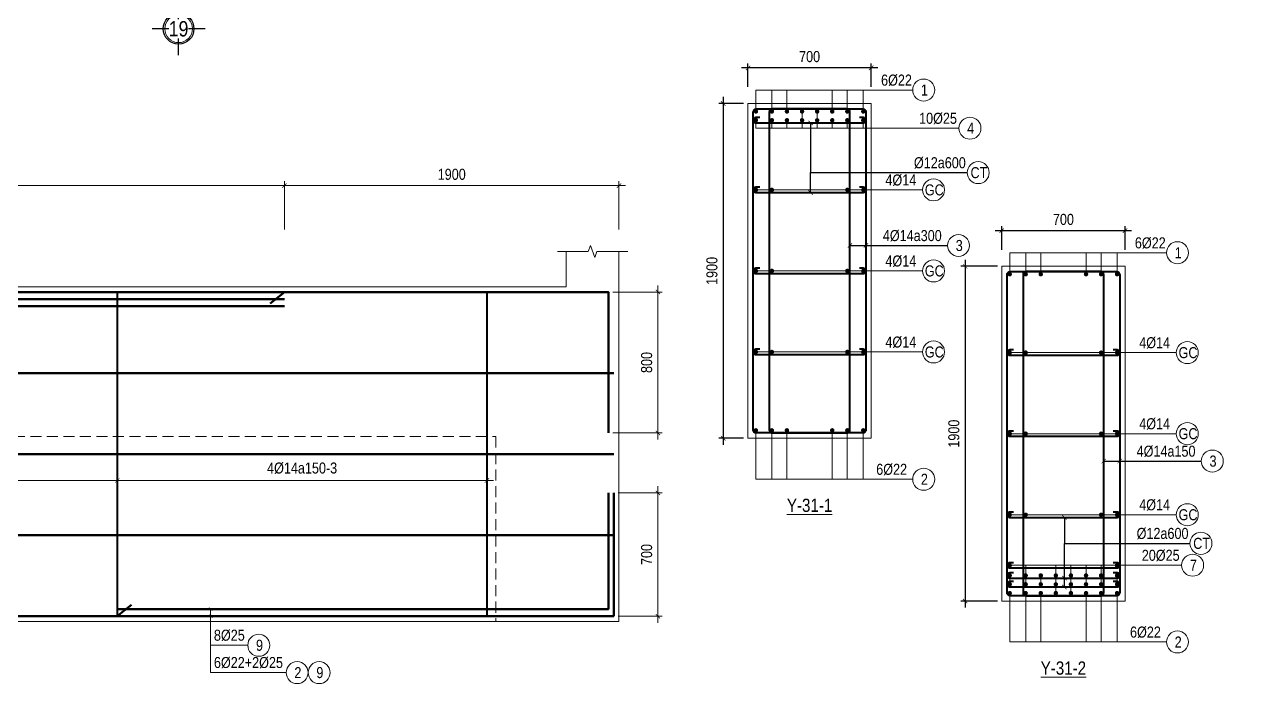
# Model space of a CAD drawing. Header units: millimetres. Extents: x 3014920 to 3563667, y -1638653 to -1356471.
# Drawn here: x 3443658 to 3450590, y -1613554 to -1609812 of the extents above; entities that cross this region are included whole.
import ezdxf
from ezdxf.enums import TextEntityAlignment as Align
from ezdxf.xclip import XClip

# ---------------------------------------------------------------- set-up
doc = ezdxf.new("R2010")
doc.units = ezdxf.units.MM
doc.header["$MEASUREMENT"] = 0
doc.header["$XCLIPFRAME"] = 0
doc.header["$PDMODE"] = 2
doc.linetypes.add('HIDDEN', pattern=[0.375, 0.25, -0.125])
doc.layers.get('0').update_dxf_attribs({"lineweight": 9})
doc.layers.get('Defpoints').update_dxf_attribs({"color": 10, "lineweight": 0})
for name, color, linetype, lineweight in [('2', 2, 'Continuous', 20), ('CDAI', 21, 'Continuous', 40), ('CTHEP', 50, 'Continuous', 50), ('DBAO', 90, 'Continuous', 13), ('DGIONG', 130, 'Continuous', 13), ('DMo', 9, 'HIDDEN', 9), ('KTH', 154, 'Continuous', 9), ('Net khuat', 8, 'HIDDEN', 13), ('TEXT', 7, 'Continuous', 15)]:
    doc.layers.add(name, color=color, linetype=linetype, lineweight=lineweight)
doc.layers.add('8', color=8, linetype='Continuous')
doc.styles.add('HELVECONDENSE', font='VHELVCN_0.TTF')
doc.styles.add('Star-HelCon', font='VHELVCN_0.TTF')
doc.styles.add('TTP-HelCon', font='VHELVCN_0.TTF')
doc.styles.add('VNI-HELVE-CONDENSE', font='VHELVCN_0.TTF')
doc.dimstyles.new('kc-25', dxfattribs={"dimtxt": 62.5, "dimasz": 20, "dimexe": 20, "dimexo": 50, "dimgap": 25, "dimtad": 3, "dimdec": 0, "dimzin": 0, "dimdsep": 46, "dimtxsty": 'VNI-HELVE-CONDENSE', "dimblk": 'DIM', "dimcen": 2.5, "dimclrd": 256, "dimclre": 154, "dimclrt": 7, "dimaunit": 1, "dimadec": 0, "dimazin": 0, "dimtfac": 1, "dimtdec": 0, "dimtix": 1, "dimtmove": 0, "dimatfit": 3, "dimldrblk": 'DOT', "dimfxl": 1, "dimtolj": 1, "dimtzin": 0, "dimarcsym": 0})
doc.dimstyles.new('TTP-25', dxfattribs={"dimscale": 25, "dimtxt": 2.5, "dimasz": 1, "dimexe": 1, "dimexo": 1, "dimgap": 0.09, "dimtad": 0, "dimdec": 4, "dimrnd": 1, "dimzin": 9, "dimdsep": 46, "dimtxsty": 'TTP-HelCon', "dimblk": 'ARCHTICK', "dimcen": 0.09, "dimdle": 1.5, "dimclrd": 256, "dimclre": 256, "dimclrt": 7, "dimadec": 0, "dimazin": 0, "dimtfac": 1, "dimtdec": 4, "dimtmove": 0, "dimatfit": 3, "dimldrblk": 'ARCHTICK', "dimfxl": 1, "dimtvp": 1, "dimtolj": 1, "dimtzin": 0, "dimarcsym": 0})

# ---------------------------------------------------------------- blocks, each defined once
blk = doc.blocks.new('2Y-30')
at = {"layer": 'CTHEP'}
for p, q in [((49527.12206, -515), (4760.76516, -515)), ((49527.12206, -900), (4760.76516, -900)), ((49527.12206, -1385), (4760.76516, -1385))]:
    blk.add_line(p, q, dxfattribs=at)
for points in [[(4707.31066, -529.99859), (4707.31066, -30), (49599.99998, -30)], [(4712.18589, -1870), (49569.99999, -1870), (49569.99999, -1170)]]:
    blk.add_lwpolyline(points, dxfattribs=at)
at = {"layer": 'DBAO', "linetype": 'Continuous'}
blk.add_line((4666.37048, -1900), (49599.99998, -1900), dxfattribs=at)
blk = doc.blocks.new('_ArchTick')
at = {"color": 0, "linetype": 'ByBlock', "const_width": 0.15}
blk.add_lwpolyline([(-0.5, -0.5), (0.5, 0.5)], dxfattribs=at)
blk = doc.blocks.new('*D1533')
at = {"layer": 'Defpoints', "color": 0, "transparency": 16777216}
for p in [(16200, -2312.3), (22600, -2312.3), (16200, -2813.3)]:
    blk.add_point(p, dxfattribs=at)
at = {"layer": 'KTH', "lineweight": -2, "transparency": 16777216}
for p, q in [((16200, -2337.3), (16200, -2838.3)), ((22600, -2337.3), (22600, -2838.3)), ((22637.5, -2813.3), (16162.5, -2813.3))]:
    blk.add_line(p, q, dxfattribs=at)
at = {"layer": 'KTH', "lineweight": -2, "transparency": 16777216, "xscale": 25, "yscale": 25, "zscale": 25, "rotation": 180}
blk.add_blockref('_ArchTick', (16200, -2813.3), dxfattribs=at)
at = {"layer": 'KTH', "lineweight": -2, "transparency": 16777216, "xscale": 25, "yscale": 25, "zscale": 25}
blk.add_blockref('_ArchTick', (22600, -2813.3), dxfattribs=at)
at = {"layer": 'KTH', "color": 7, "transparency": 16777216, "insert": (19400, -2749.4), "char_height": 62.5, "attachment_point": 5, "style": 'TTP-HelCon'}
blk.add_mtext('\\A1;6400', dxfattribs=at)
blk = doc.blocks.new('dau truc')
blk.add_circle((0, 0), 180)
at = {"layer": '8'}
for p, q in [((0, 127), (0, 345)), ((-127, 0), (-345, 0)), ((0, -345), (0, -127)), ((345, 0), (127, 0))]:
    blk.add_line(p, q, dxfattribs=at)
blk.add_circle((0, 0), 200, dxfattribs=at)
at = {"layer": 'TEXT', "style": 'HELVECONDENSE'}
blk.add_attdef('A', text='', height=233, dxfattribs=at).set_placement((0, 0), align=Align.MIDDLE)
blk = doc.blocks.new('*D2016')
at = {"layer": 'Defpoints', "color": 0, "transparency": 16777216}
for p in [(2646206.1, -2242762.7), (2644306.2, -2243036.7), (2646206.1, -2243036.7)]:
    blk.add_point(p, dxfattribs=at)
at = {"layer": 'KTH', "lineweight": -2, "transparency": 16777216}
for p, q in [((2644268.7, -2242762.7), (2646243.6, -2242762.7)), ((2644306.2, -2243011.7), (2644306.2, -2242737.7)), ((2646206.1, -2243011.7), (2646206.1, -2242737.7))]:
    blk.add_line(p, q, dxfattribs=at)
at = {"layer": 'KTH', "lineweight": -2, "transparency": 16777216, "xscale": 25, "yscale": 25, "zscale": 25, "rotation": 180}
blk.add_blockref('_ArchTick', (2644306.2, -2242762.7), dxfattribs=at)
at = {"layer": 'KTH', "lineweight": -2, "transparency": 16777216, "xscale": 25, "yscale": 25, "zscale": 25}
blk.add_blockref('_ArchTick', (2646206.1, -2242762.7), dxfattribs=at)
at = {"layer": 'KTH', "color": 7, "transparency": 16777216, "insert": (2645256.2, -2242698.9), "char_height": 62.5, "attachment_point": 5, "style": 'TTP-HelCon'}
blk.add_mtext('\\A1;1900', dxfattribs=at)
blk = doc.blocks.new('*D2021')
at = {"layer": 'Defpoints', "color": 0, "transparency": 16777216}
for p in [(2637806.2, -2242762.7), (2637806.2, -2243036.7), (2644306.2, -2243036.7)]:
    blk.add_point(p, dxfattribs=at)
at = {"layer": 'KTH', "lineweight": -2, "transparency": 16777216}
for p, q in [((2644343.7, -2242762.7), (2637768.7, -2242762.7)), ((2637806.2, -2243011.7), (2637806.2, -2242737.7)), ((2644306.2, -2243011.7), (2644306.2, -2242737.7))]:
    blk.add_line(p, q, dxfattribs=at)
at = {"layer": 'KTH', "lineweight": -2, "transparency": 16777216, "xscale": 25, "yscale": 25, "zscale": 25, "rotation": 180}
blk.add_blockref('_ArchTick', (2637806.2, -2242762.7), dxfattribs=at)
at = {"layer": 'KTH', "lineweight": -2, "transparency": 16777216, "xscale": 25, "yscale": 25, "zscale": 25}
blk.add_blockref('_ArchTick', (2644306.2, -2242762.7), dxfattribs=at)
at = {"layer": 'KTH', "color": 7, "transparency": 16777216, "insert": (2641056.2, -2242698.9), "char_height": 62.5, "attachment_point": 5, "style": 'TTP-HelCon'}
blk.add_mtext('\\A1;6500', dxfattribs=at)
blk = doc.blocks.new('*D2022')
at = {"layer": 'Defpoints', "color": 0, "transparency": 16777216}
for p in [(2638756.2, -2244239.6), (2643356.2, -2244239.6), (2638756.2, -2244436.7)]:
    blk.add_point(p, dxfattribs=at)
at = {"layer": 'KTH', "lineweight": -2, "transparency": 16777216}
for p, q in [((2638756.2, -2244264.6), (2638756.2, -2244461.7)), ((2643356.2, -2244264.6), (2643356.2, -2244461.7)), ((2643393.7, -2244436.7), (2638718.7, -2244436.7))]:
    blk.add_line(p, q, dxfattribs=at)
at = {"layer": 'KTH', "lineweight": -2, "transparency": 16777216, "xscale": 25, "yscale": 25, "zscale": 25, "rotation": 180}
blk.add_blockref('_ArchTick', (2638756.2, -2244436.7), dxfattribs=at)
at = {"layer": 'KTH', "lineweight": -2, "transparency": 16777216, "xscale": 25, "yscale": 25, "zscale": 25}
blk.add_blockref('_ArchTick', (2643356.2, -2244436.7), dxfattribs=at)
at = {"layer": 'KTH', "color": 7, "transparency": 16777216, "insert": (2641056.2, -2244366.8), "char_height": 62.5, "attachment_point": 5, "style": 'TTP-HelCon'}
blk.add_mtext('\\A1;4Þ14a300-3', dxfattribs=at)
blk = doc.blocks.new('*D2023')
at = {"layer": 'Defpoints', "color": 0, "transparency": 16777216}
for p in [(2643356.2, -2244239.6), (2645456.1, -2244239.6), (2643356.2, -2244436.7)]:
    blk.add_point(p, dxfattribs=at)
at = {"layer": 'KTH', "lineweight": -2, "transparency": 16777216}
for p, q in [((2643356.2, -2244264.6), (2643356.2, -2244461.7)), ((2645456.1, -2244264.6), (2645456.1, -2244461.7)), ((2645493.6, -2244436.7), (2643318.7, -2244436.7))]:
    blk.add_line(p, q, dxfattribs=at)
at = {"layer": 'KTH', "lineweight": -2, "transparency": 16777216, "xscale": 25, "yscale": 25, "zscale": 25, "rotation": 180}
blk.add_blockref('_ArchTick', (2643356.2, -2244436.7), dxfattribs=at)
at = {"layer": 'KTH', "lineweight": -2, "transparency": 16777216, "xscale": 25, "yscale": 25, "zscale": 25}
blk.add_blockref('_ArchTick', (2645456.1, -2244436.7), dxfattribs=at)
at = {"layer": 'KTH', "color": 7, "transparency": 16777216, "insert": (2644406.2, -2244366.8), "char_height": 62.5, "attachment_point": 5, "style": 'TTP-HelCon'}
blk.add_mtext('\\A1;4Þ14a150-3', dxfattribs=at)
blk = doc.blocks.new('DIM')
h = blk.add_hatch(color=1)
h.paths.add_polyline_path([(0.49, 0.29, 1), (0.29, 0.49), (-0.19, 0), (0.19, 0)])
h.paths.add_polyline_path([(0.19, 0), (-0.19, 0), (-0.49, -0.29, 1), (-0.29, -0.49)])
at = {"color": 9}
for p, q in [((-0.19, 0), (-1.5, 0)), ((0.19, 0), (1.5, 0))]:
    blk.add_line(p, q, dxfattribs=at)
at = {"color": 1}
for p, q in [((-0.49, -0.29), (0.29, 0.49)), ((-0.29, -0.49), (0.49, 0.29)), ((-0.19, 0), (0.19, 0))]:
    blk.add_line(p, q, dxfattribs=at)
blk.add_arc((-0.39, -0.39), 0.138, 135, 315, dxfattribs=at)
blk = doc.blocks.new('*D2031')
at = {"layer": 'Defpoints', "color": 0, "transparency": 16777216}
for p in [(2646146.1, -2243366.7), (2646146.1, -2244166.7), (2646427.3, -2244166.7)]:
    blk.add_point(p, dxfattribs=at)
at = {"layer": 'KTH', "lineweight": -2, "transparency": 16777216}
for p, q in [((2646427.3, -2243329.2), (2646427.3, -2244204.2)), ((2646171.1, -2243366.7), (2646452.3, -2243366.7)), ((2646171.1, -2244166.7), (2646452.3, -2244166.7))]:
    blk.add_line(p, q, dxfattribs=at)
at = {"layer": 'KTH', "lineweight": -2, "transparency": 16777216, "xscale": 25, "yscale": 25, "zscale": 25}
for p, rotation in [((2646427.3, -2243366.7), 90), ((2646427.3, -2244166.7), 270)]:
    blk.add_blockref('_ArchTick', p, dxfattribs=dict(at, rotation=rotation))
at = {"layer": 'KTH', "color": 7, "transparency": 16777216, "insert": (2646363.5, -2243766.7), "char_height": 62.5, "attachment_point": 5, "rotation": 90, "style": 'TTP-HelCon'}
blk.add_mtext('\\A1;800', dxfattribs=at)
blk = doc.blocks.new('*D2032')
at = {"layer": 'Defpoints', "color": 0, "transparency": 16777216}
for p in [(2646176.1, -2244506.7), (2646176.1, -2245206.7), (2646427.3, -2245206.7)]:
    blk.add_point(p, dxfattribs=at)
at = {"layer": 'KTH', "lineweight": -2, "transparency": 16777216}
for p, q in [((2646201.1, -2244506.7), (2646452.3, -2244506.7)), ((2646427.3, -2244469.2), (2646427.3, -2245244.2)), ((2646201.1, -2245206.7), (2646452.3, -2245206.7))]:
    blk.add_line(p, q, dxfattribs=at)
at = {"layer": 'KTH', "lineweight": -2, "transparency": 16777216, "xscale": 25, "yscale": 25, "zscale": 25}
for p, rotation in [((2646427.3, -2244506.7), 90), ((2646427.3, -2245206.7), 270)]:
    blk.add_blockref('_ArchTick', p, dxfattribs=dict(at, rotation=rotation))
at = {"layer": 'KTH', "color": 7, "transparency": 16777216, "insert": (2646363.5, -2244856.7), "char_height": 62.5, "attachment_point": 5, "rotation": 90, "style": 'TTP-HelCon'}
blk.add_mtext('\\A1;700', dxfattribs=at)
blk = doc.blocks.new('*D575')
at = {"layer": 'Defpoints', "color": 0, "ltscale": 500, "transparency": 16777216}
for p in [(3447768.7, -1610059), (3447768.7, -1610192.3), (3448468.7, -1610192.3)]:
    blk.add_point(p, dxfattribs=at)
at = {"layer": 'KTH', "lineweight": -2, "ltscale": 500, "transparency": 16777216}
for p, q in [((3448506.2, -1610059), (3447731.2, -1610059)), ((3447768.7, -1610167.3), (3447768.7, -1610034)), ((3448468.7, -1610167.3), (3448468.7, -1610034))]:
    blk.add_line(p, q, dxfattribs=at)
at = {"layer": 'KTH', "lineweight": -2, "ltscale": 500, "transparency": 16777216, "xscale": 25, "yscale": 25, "zscale": 25, "rotation": 180}
blk.add_blockref('_ArchTick', (3447768.7, -1610059), dxfattribs=at)
at = {"layer": 'KTH', "lineweight": -2, "ltscale": 500, "transparency": 16777216, "xscale": 25, "yscale": 25, "zscale": 25}
blk.add_blockref('_ArchTick', (3448468.7, -1610059), dxfattribs=at)
at = {"layer": 'KTH', "color": 7, "ltscale": 500, "transparency": 16777216, "insert": (3448118.7, -1609995.2), "char_height": 62.5, "attachment_point": 5, "style": 'TTP-HelCon'}
blk.add_mtext('\\A1;700', dxfattribs=at)
blk = doc.blocks.new('*D576')
at = {"layer": 'Defpoints', "color": 0, "ltscale": 500, "transparency": 16777216}
for p in [(3449210.4, -1611185.1), (3449002.2, -1613085.1), (3449210.4, -1613085.1)]:
    blk.add_point(p, dxfattribs=at)
at = {"layer": 'KTH', "lineweight": -2, "ltscale": 500, "transparency": 16777216}
for p, q in [((3449002.2, -1611147.6), (3449002.2, -1613122.6)), ((3449185.4, -1611185.1), (3448977.2, -1611185.1)), ((3449185.4, -1613085.1), (3448977.2, -1613085.1))]:
    blk.add_line(p, q, dxfattribs=at)
at = {"layer": 'KTH', "lineweight": -2, "ltscale": 500, "transparency": 16777216, "xscale": 25, "yscale": 25, "zscale": 25}
for p, rotation in [((3449002.2, -1611185.1), 90), ((3449002.2, -1613085.1), 270)]:
    blk.add_blockref('_ArchTick', p, dxfattribs=dict(at, rotation=rotation))
at = {"layer": 'KTH', "color": 7, "ltscale": 500, "transparency": 16777216, "insert": (3448938.3, -1612135.1), "char_height": 62.5, "attachment_point": 5, "rotation": 90, "style": 'TTP-HelCon'}
blk.add_mtext('\\A1;1900', dxfattribs=at)
blk = doc.blocks.new('*D577')
at = {"layer": 'Defpoints', "color": 0, "ltscale": 500, "transparency": 16777216}
for p in [(3449210.4, -1610982.9), (3449210.4, -1611116.1), (3449910.4, -1611116.1)]:
    blk.add_point(p, dxfattribs=at)
at = {"layer": 'KTH', "lineweight": -2, "ltscale": 500, "transparency": 16777216}
for p, q in [((3449210.4, -1611091.1), (3449210.4, -1610957.9)), ((3449910.4, -1611091.1), (3449910.4, -1610957.9)), ((3449947.9, -1610982.9), (3449172.9, -1610982.9))]:
    blk.add_line(p, q, dxfattribs=at)
at = {"layer": 'KTH', "lineweight": -2, "ltscale": 500, "transparency": 16777216, "xscale": 25, "yscale": 25, "zscale": 25, "rotation": 180}
blk.add_blockref('_ArchTick', (3449210.4, -1610982.9), dxfattribs=at)
at = {"layer": 'KTH', "lineweight": -2, "ltscale": 500, "transparency": 16777216, "xscale": 25, "yscale": 25, "zscale": 25}
blk.add_blockref('_ArchTick', (3449910.4, -1610982.9), dxfattribs=at)
at = {"layer": 'KTH', "color": 7, "ltscale": 500, "transparency": 16777216, "insert": (3449560.4, -1610919.1), "char_height": 62.5, "attachment_point": 5, "style": 'TTP-HelCon'}
blk.add_mtext('\\A1;700', dxfattribs=at)
blk = doc.blocks.new('*D591')
at = {"layer": 'Defpoints', "color": 0, "ltscale": 500, "transparency": 16777216}
for p in [(3447768.7, -1610261.3), (3447627.8, -1612161.3), (3447768.7, -1612161.3)]:
    blk.add_point(p, dxfattribs=at)
at = {"layer": 'KTH', "lineweight": -2, "ltscale": 500, "transparency": 16777216}
for p, q in [((3447743.7, -1610261.3), (3447602.8, -1610261.3)), ((3447627.8, -1610223.8), (3447627.8, -1612198.8)), ((3447743.7, -1612161.3), (3447602.8, -1612161.3))]:
    blk.add_line(p, q, dxfattribs=at)
at = {"layer": 'KTH', "lineweight": -2, "ltscale": 500, "transparency": 16777216, "xscale": 25, "yscale": 25, "zscale": 25}
for p, rotation in [((3447627.8, -1610261.3), 90), ((3447627.8, -1612161.3), 270)]:
    blk.add_blockref('_ArchTick', p, dxfattribs=dict(at, rotation=rotation))
at = {"layer": 'KTH', "color": 7, "ltscale": 500, "transparency": 16777216, "insert": (3447564, -1611211.3), "char_height": 62.5, "attachment_point": 5, "rotation": 90, "style": 'TTP-HelCon'}
blk.add_mtext('\\A1;1900', dxfattribs=at)
blk = doc.blocks.new('2Y-33')
at = {"layer": 'CTHEP'}
for p, q in [((73731.99983, -490), (6753.45448, -490)), ((73719.76007, -950), (6753.45448, -950)), ((73719.76007, -1410), (6753.45448, -1410)), ((6614.26151, -1870), (73770.00002, -1870))]:
    blk.add_line(p, q, dxfattribs=at)
blk.add_lwpolyline([(6609.38628, -529.99859), (6609.38628, -30), (73770.00002, -30), (73770.00002, -530.00001)], dxfattribs=at)
at = {"layer": 'DBAO', "linetype": 'Continuous'}
blk.add_line((6568.4461, -1900), (73799.99996, -1900), dxfattribs=at)
at = {"layer": 'KTH'}
dim = blk.add_linear_dim(base=(16199.99998, -2813.28223), p1=(22599.99998, -2312.28223), p2=(16199.99998, -2312.28223), dimstyle='TTP-25', override={"dimtmove": 1}, dxfattribs=at)
dim.commit()
dim.dimension.update_dxf_attribs({"geometry": '*D1533', "text_midpoint": (19399.99998, -2749.44889)})
blk = doc.blocks.new('2Y-31')
at = {"layer": 'CDAI'}
for points in [[(2643356.15382, -2243366.74358), (2643356.15382, -2245206.74357)], [(2645456.14631, -2243366.74358), (2645456.14631, -2245206.74357)]]:
    blk.add_lwpolyline(points, dxfattribs=at)
at = {"layer": 'CTHEP'}
for p, q in [((2644224.72792, -2243431.26907), (2644306.15382, -2243366.74358)), ((2646176.14632, -2243826.74357), (2624710.69558, -2243826.74358)), ((2646176.14632, -2244286.74357), (2624710.69558, -2244286.74358)), ((2646176.14632, -2245206.74357), (2646176.14632, -2244506.74357)), ((2646176.14632, -2244746.74357), (2624710.69558, -2244746.74357)), ((2643437.57971, -2245142.21808), (2643356.15382, -2245206.74358)), ((2624680.69558, -2245206.74357), (2646176.14632, -2245206.74357))]:
    blk.add_line(p, q, dxfattribs=at)
for points in [[(2624680.69558, -2244166.74357), (2624680.69558, -2243366.74357), (2646146.14632, -2243366.74358), (2646146.14632, -2244166.74358)], [(2637806.15284, -2243406.74357), (2644306.15382, -2243406.74358)], [(2637806.15284, -2243446.74357), (2644306.15382, -2243446.74358)], [(2643356.15382, -2245166.74357), (2646146.14632, -2245166.74357), (2646146.14632, -2244506.74357)]]:
    blk.add_lwpolyline(points, dxfattribs=at)
at = {"layer": 'DBAO', "linetype": 'Continuous'}
for p, q in [((2645906.15382, -2243136.74357), (2645906.15382, -2243336.74357)), ((2646206.15382, -2243136.74357), (2646206.15382, -2243336.74357)), ((2636206.36216, -2243336.74357), (2645906.15382, -2243336.74357))]:
    blk.add_line(p, q, dxfattribs=at)
at = {"layer": 'DBAO', "linetype": 'Continuous', "flags": 128}
blk.add_lwpolyline([(2646206.14632, -2243336.74357), (2646206.14632, -2245236.74357), (2624656.15382, -2245236.74357)], dxfattribs=at)
at = {"layer": 'DGIONG', "linetype": 'Continuous', "flags": 128}
blk.add_lwpolyline([(2646256.15382, -2243136.74357), (2646081.15382, -2243136.74357), (2646068.65382, -2243171.08704), (2646043.65382, -2243102.40011), (2646031.15382, -2243136.74357), (2645856.15382, -2243136.74357)], dxfattribs=at)
at = {"layer": 'DGIONG'}
for centre in [(2644160.08865, -2245371.68641), (2644377.97815, -2245526.66741), (2644502.97815, -2245526.66741)]:
    blk.add_circle(centre, 62.5, dxfattribs=at)
at = {"layer": 'Net khuat', "ltscale": 250}
for p, q in [((2645906.14632, -2243336.74357), (2645906.15382, -2243336.74357)), ((2646206.14632, -2243336.74357), (2646206.15382, -2243336.74357)), ((2636206.15685, -2244186.74357), (2645506.14631, -2244186.74357)), ((2645506.14631, -2244186.74357), (2645506.14631, -2245236.74357))]:
    blk.add_line(p, q, dxfattribs=at)
at = {"layer": '2', "ltscale": 300}
ref = blk.add_blockref('dau truc', (2633656.1536, -2246209.03161), dxfattribs=dict(at, xscale=0.436713129747659, yscale=0.436713129747659, zscale=0.436713129747659))
ref.add_attrib('A', '19', dxfattribs={"layer": 'TEXT', "height": 87.5, "style": 'HELVECONDENSE'}).set_placement((2633656.1536, -2246209.03161), align=Align.MIDDLE)
at = {"layer": 'TEXT', "style": 'TTP-HelCon'}
for s, p in [('8Þ25', (2643905.17027, -2245345.83347, 0)), ('6Þ22+2Þ25', (2643905.17027, -2245500.81447, 0))]:
    blk.add_text(s, height=62.5, dxfattribs=at).set_placement(p)
at = {"layer": 'TEXT', "style": 'Star-HelCon'}
for s, p in [('9', (2644164.25532, -2245371.68641)), ('2', (2644382.14482, -2245526.66741)), ('9', (2644507.14482, -2245526.66741))]:
    blk.add_text(s, height=62.5, dxfattribs=at).set_placement(p, align=Align.MIDDLE)
at = {"layer": 'KTH'}
for base, p2, picture, middle in [((2637806.15284, -2242762.73897), (2637806.15284, -2243036.74357), '*D2021', (2641056.15333, -2242698.90563)), ((2646206.14632, -2242762.73897), (2646206.14632, -2243036.74357), '*D2016', (2645256.15007, -2242698.90563))]:
    dim = blk.add_linear_dim(base=base, p1=(2644306.15382, -2243036.74357), p2=p2, dimstyle='TTP-25', override={"dimtmove": 1}, dxfattribs=at)
    dim.commit()
    dim.dimension.update_dxf_attribs({"geometry": picture, "text_midpoint": middle})
for base, p1, p2, picture, middle in [((2646427.31287, -2244166.74358), (2646146.14632, -2243366.74358), (2646146.14632, -2244166.74358), '*D2031', (2646363.47954, -2243766.74358)), ((2646427.31287, -2245206.74357), (2646176.14632, -2244506.74357), (2646176.14632, -2245206.74357), '*D2032', (2646363.47954, -2244856.74357))]:
    dim = blk.add_linear_dim(base=base, p1=p1, p2=p2, angle=90, dimstyle='TTP-25', override={"dimtmove": 1}, dxfattribs=at)
    dim.commit()
    dim.dimension.update_dxf_attribs({"geometry": picture, "text_midpoint": middle})
for base, p1, p2, text, picture, middle in [((2638756.15284, -2244436.74358), (2643356.15382, -2244239.60691), (2638756.15284, -2244239.60691), '4Þ14a300-3', '*D2022', (2641056.15333, -2244366.82691)), ((2643356.15382, -2244436.74358), (2645456.14631, -2244239.60691), (2643356.15382, -2244239.60691), '4Þ14a150-3', '*D2023', (2644406.15006, -2244366.82691))]:
    dim = blk.add_linear_dim(base=base, p1=p1, p2=p2, angle=180, text=text, dimstyle='TTP-25', override={"dimtmove": 1}, dxfattribs=at)
    dim.commit()
    dim.dimension.update_dxf_attribs({"geometry": picture, "text_midpoint": middle})
at = {"layer": 'DGIONG'}
for points in [[(2643886.6586, -2245166.74358), (2643886.65824, -2245371.68641), (2644097.58865, -2245371.68641)], [(2643886.65856, -2245206.74357), (2643886.65824, -2245526.66741), (2644315.47815, -2245526.66741)]]:
    blk.add_leader(points, dimstyle='kc-25', override={"dimtad": 0, "dimldrblk": 'ArchTick', "dimfxl": 100, "dimarcsym": 1}, dxfattribs=at)

msp = doc.modelspace()

# ---------------------------------------------------------------- linework, layer by layer
at = {"layer": 'CDAI'}
for points in [[(3447817.41458, -1610291.28216), (3448419.91458, -1610291.28216, -0.4142135624), (3448438.66458, -1610310.03216), (3448438.66458, -1612112.53216, -0.4142135624), (3448419.91458, -1612131.28216), (3447817.41458, -1612131.28216, -0.4142135624), (3447798.66458, -1612112.53216), (3447798.66458, -1610310.03216, -0.4142135624)], [(3448329.2003, -1610291.28216), (3447908.12887, -1610291.28216, 0.4142135624), (3447889.37887, -1610310.03216), (3447889.37887, -1612112.53216, 0.4142135624), (3447908.12887, -1612131.28216), (3448329.2003, -1612131.28216, 0.4142135624), (3448347.9503, -1612112.53216), (3448347.9503, -1610310.03216, 0.4142135624)]]:
    msp.add_lwpolyline(points, format="xyb", close=True, dxfattribs=at)
for points in [[(3447835.58458, -1610341.28216), (3447813.66458, -1610341.28216, 0.4142135624), (3447798.66458, -1610356.28216, 0.4142135624), (3447813.66458, -1610371.28216), (3448423.66458, -1610371.28216, 0.4142135624), (3448438.66458, -1610356.28216, 0.4142135624), (3448423.66458, -1610341.28216), (3448401.74459, -1610341.28216)], [(3447835.58458, -1610736.28215), (3447813.66458, -1610736.28215, 0.4142135624), (3447798.66458, -1610751.28215, 0.4142135624), (3447813.66458, -1610766.28215), (3448423.66458, -1610766.28215, 0.4142135624), (3448438.66458, -1610751.28215, 0.4142135624), (3448423.66458, -1610736.28215), (3448401.74459, -1610736.28215)], [(3447835.58458, -1611196.28216), (3447813.66458, -1611196.28216, 0.4142135624), (3447798.66458, -1611211.28216, 0.4142135624), (3447813.66458, -1611226.28216), (3448423.66458, -1611226.28216, 0.4142135624), (3448438.66458, -1611211.28216, 0.4142135624), (3448423.66458, -1611196.28216), (3448401.74459, -1611196.28216)], [(3447835.58458, -1611656.28215), (3447813.66458, -1611656.28215, 0.4142135624), (3447798.66458, -1611671.28215, 0.4142135624), (3447813.66458, -1611686.28215), (3448423.66458, -1611686.28215, 0.4142135624), (3448438.66458, -1611671.28215, 0.4142135624), (3448423.66458, -1611656.28215), (3448401.74459, -1611656.28215)]]:
    msp.add_lwpolyline(points, format="xyb", dxfattribs=at)
at = {"layer": 'CDAI', "elevation": 0}
for points in [[(3449259.14926, -1611215.14579), (3449861.64926, -1611215.14579, -0.4142135624), (3449880.39926, -1611233.89579), (3449880.39926, -1613036.39579, -0.4142135624), (3449861.64926, -1613055.14579), (3449259.14926, -1613055.14579, -0.4142135624), (3449240.39926, -1613036.39579), (3449240.39926, -1611233.89579, -0.4142135624)], [(3449770.93497, -1611215.14579), (3449349.86354, -1611215.14579, 0.4142135624), (3449331.11354, -1611233.89579), (3449331.11354, -1613036.3958, 0.4142135624), (3449349.86354, -1613055.1458), (3449770.93497, -1613055.14579, 0.4142135624), (3449789.68497, -1613036.39579), (3449789.68497, -1611233.89579, 0.4142135624)]]:
    msp.add_lwpolyline(points, format="xyb", close=True, dxfattribs=at)
for points in [[(3449277.31925, -1611660.14579), (3449255.39926, -1611660.14579, 0.4142135624), (3449240.39926, -1611675.14579, 0.4142135624), (3449255.39926, -1611690.14579), (3449865.39926, -1611690.14579, 0.4142135624), (3449880.39926, -1611675.14579, 0.4142135624), (3449865.39926, -1611660.14579), (3449843.47927, -1611660.14579)], [(3449277.31925, -1612120.14579), (3449255.39926, -1612120.14579, 0.4142135624), (3449240.39926, -1612135.14579, 0.4142135624), (3449255.39926, -1612150.14579), (3449865.39926, -1612150.14579, 0.4142135624), (3449880.39926, -1612135.14579, 0.4142135624), (3449865.39926, -1612120.14579), (3449843.47927, -1612120.14579)], [(3449277.31925, -1612580.14579), (3449255.39926, -1612580.14579, 0.4142135624), (3449240.39926, -1612595.14579, 0.4142135624), (3449255.39926, -1612610.14579), (3449865.39926, -1612610.14579, 0.4142135624), (3449880.39926, -1612595.14579, 0.4142135624), (3449865.39926, -1612580.14579), (3449843.47927, -1612580.14579)], [(3449277.31925, -1612867.4898), (3449255.39926, -1612867.4898, 0.4142135624), (3449240.39926, -1612882.4898, 0.4142135624), (3449255.39926, -1612897.4898), (3449865.39926, -1612897.4898, 0.4142135624), (3449880.39926, -1612882.4898, 0.4142135624), (3449865.39926, -1612867.4898), (3449843.47927, -1612867.4898)], [(3449277.31925, -1612925.1458), (3449255.39926, -1612925.1458, 0.4142135624), (3449240.39926, -1612940.1458, 0.4142135624), (3449255.39926, -1612955.1458), (3449865.39926, -1612955.1458, 0.4142135624), (3449880.39926, -1612940.1458, 0.4142135624), (3449865.39926, -1612925.1458), (3449843.47927, -1612925.1458)], [(3449277.31925, -1612975.1458), (3449255.39926, -1612975.1458, 0.4142135624), (3449240.39926, -1612990.1458, 0.4142135624), (3449255.39926, -1613005.1458), (3449865.39926, -1613005.1458, 0.4142135624), (3449880.39926, -1612990.1458, 0.4142135624), (3449865.39926, -1612975.1458), (3449843.47927, -1612975.1458)]]:
    msp.add_lwpolyline(points, format="xyb", dxfattribs=at)
at = {"layer": 'CTHEP', "const_width": 12.5}
for points in [[(3447807.41458, -1610306.28216, 1), (3447819.91458, -1610306.28216, 1)], [(3447898.12887, -1610306.28216, -1), (3447910.62887, -1610306.28216, -1)], [(3447983.84316, -1610306.28216, -1), (3447996.34316, -1610306.28216, -1)], [(3448069.55744, -1610306.28216, -1), (3448082.05744, -1610306.28216, -1)], [(3448167.77173, -1610306.28216, 1), (3448155.27173, -1610306.28216, 1)], [(3448253.48601, -1610306.28216, 1), (3448240.98601, -1610306.28216, 1)], [(3448339.2003, -1610306.28216, 1), (3448326.7003, -1610306.28216, 1)], [(3448417.41458, -1610306.28216, 1), (3448429.91458, -1610306.28216, 1)], [(3447807.41458, -1610356.28216, 1), (3447819.91458, -1610356.28216, 1)], [(3447898.12887, -1610356.28216, -1), (3447910.62887, -1610356.28216, -1)], [(3447983.84316, -1610356.28216, -1), (3447996.34316, -1610356.28216, -1)], [(3448069.55744, -1610356.28216, -1), (3448082.05744, -1610356.28216, -1)], [(3448167.77173, -1610356.28216, 1), (3448155.27173, -1610356.28216, 1)], [(3448253.48601, -1610356.28216, 1), (3448240.98601, -1610356.28216, 1)], [(3448339.2003, -1610356.28216, 1), (3448326.7003, -1610356.28216, 1)], [(3448417.41458, -1610356.28216, 1), (3448429.91458, -1610356.28216, 1)], [(3447807.41458, -1610751.28215, 1), (3447819.91458, -1610751.28215, 1)], [(3447898.12887, -1610751.28216, 1), (3447910.62887, -1610751.28216, 1)], [(3448326.7003, -1610751.28216, 1), (3448339.2003, -1610751.28216, 1)], [(3448417.41458, -1610751.28215, 1), (3448429.91458, -1610751.28215, 1)], [(3447807.41458, -1611211.28216, 1), (3447819.91458, -1611211.28216, 1)], [(3447898.12887, -1611211.28216, 1), (3447910.62887, -1611211.28216, 1)], [(3448326.7003, -1611211.28216, 1), (3448339.2003, -1611211.28216, 1)], [(3448417.41458, -1611211.28216, 1), (3448429.91458, -1611211.28216, 1)], [(3447807.41458, -1611671.28215, 1), (3447819.91458, -1611671.28215, 1)], [(3447898.12887, -1611671.28215, 1), (3447910.62887, -1611671.28215, 1)], [(3448326.7003, -1611671.28215, 1), (3448339.2003, -1611671.28215, 1)], [(3448417.41458, -1611671.28215, 1), (3448429.91458, -1611671.28215, 1)], [(3447807.41458, -1612116.28216, 1), (3447819.91458, -1612116.28216, 1)], [(3447898.12887, -1612116.28216, 1), (3447910.62887, -1612116.28216, 1)], [(3447983.84316, -1612116.28216, 1), (3447996.34316, -1612116.28216, 1)], [(3448253.48601, -1612116.28216, -1), (3448240.98601, -1612116.28216, -1)], [(3448339.2003, -1612116.28216, -1), (3448326.7003, -1612116.28216, -1)], [(3448417.41458, -1612116.28216, 1), (3448429.91458, -1612116.28216, 1)]]:
    msp.add_lwpolyline(points, format="xyb", close=True, dxfattribs=at)
at = {"layer": 'CTHEP', "const_width": 12.5, "elevation": 0}
for points in [[(3449249.14926, -1611230.14579, 1), (3449261.64926, -1611230.14579, 1)], [(3449339.86354, -1611230.14579, -1), (3449352.36354, -1611230.14579, -1)], [(3449425.57783, -1611230.14579, -1), (3449438.07783, -1611230.14579, -1)], [(3449695.22069, -1611230.14579, 1), (3449682.72069, -1611230.14579, 1)], [(3449780.93497, -1611230.14579, 1), (3449768.43497, -1611230.14579, 1)], [(3449859.14926, -1611230.14579, 1), (3449871.64926, -1611230.14579, 1)], [(3449249.14926, -1611675.14579, 1), (3449261.64926, -1611675.14579, 1)], [(3449339.86354, -1611675.14579, 1), (3449352.36354, -1611675.14579, 1)], [(3449768.43497, -1611675.14579, 1), (3449780.93497, -1611675.14579, 1)], [(3449859.14926, -1611675.14579, 1), (3449871.64926, -1611675.14579, 1)], [(3449249.14926, -1612135.14579, 1), (3449261.64926, -1612135.14579, 1)], [(3449339.86354, -1612135.14579, 1), (3449352.36354, -1612135.14579, 1)], [(3449768.43497, -1612135.14579, 1), (3449780.93497, -1612135.14579, 1)], [(3449859.14926, -1612135.14579, 1), (3449871.64926, -1612135.14579, 1)], [(3449249.14926, -1612595.14579, 1), (3449261.64926, -1612595.14579, 1)], [(3449339.86354, -1612595.14579, 1), (3449352.36354, -1612595.14579, 1)], [(3449768.43497, -1612595.14579, 1), (3449780.93497, -1612595.14579, 1)], [(3449859.14926, -1612595.14579, 1), (3449871.64926, -1612595.14579, 1)], [(3449249.14926, -1612883.1433, -1), (3449261.64926, -1612883.1433, -1)], [(3449859.14926, -1612883.1433, -1), (3449871.64926, -1612883.1433, -1)], [(3449249.14926, -1612940.1458, -1), (3449261.64926, -1612940.1458, -1)], [(3449339.86354, -1612940.14579, 1), (3449352.36354, -1612940.14579, 1)], [(3449425.57783, -1612940.14579, 1), (3449438.07783, -1612940.14579, 1)], [(3449511.29211, -1612940.14579, 1), (3449523.79211, -1612940.14579, 1)], [(3449609.5064, -1612940.14579, -1), (3449597.0064, -1612940.14579, -1)], [(3449695.22069, -1612940.14579, -1), (3449682.72069, -1612940.14579, -1)], [(3449780.93497, -1612940.14579, -1), (3449768.43497, -1612940.14579, -1)], [(3449859.14926, -1612940.1458, -1), (3449871.64926, -1612940.1458, -1)], [(3449249.14926, -1612990.1458, -1), (3449261.64926, -1612990.1458, -1)], [(3449249.14926, -1613040.14579, 1), (3449261.64926, -1613040.14579, 1)], [(3449339.86354, -1612990.14579, 1), (3449352.36354, -1612990.14579, 1)], [(3449339.86354, -1613040.14579, 1), (3449352.36354, -1613040.14579, 1)], [(3449425.57783, -1612990.14579, 1), (3449438.07783, -1612990.14579, 1)], [(3449425.57783, -1613040.14579, 1), (3449438.07783, -1613040.14579, 1)], [(3449511.29211, -1612990.14579, 1), (3449523.79211, -1612990.14579, 1)], [(3449511.29211, -1613040.14579, 1), (3449523.79211, -1613040.14579, 1)], [(3449609.5064, -1612990.14579, -1), (3449597.0064, -1612990.14579, -1)], [(3449609.5064, -1613040.14579, -1), (3449597.0064, -1613040.14579, -1)], [(3449695.22069, -1612990.14579, -1), (3449682.72069, -1612990.14579, -1)], [(3449695.22069, -1613040.14579, -1), (3449682.72069, -1613040.14579, -1)], [(3449780.93497, -1612990.14579, -1), (3449768.43497, -1612990.14579, -1)], [(3449780.93497, -1613040.14579, -1), (3449768.43497, -1613040.14579, -1)], [(3449859.14926, -1612990.1458, -1), (3449871.64926, -1612990.1458, -1)], [(3449859.14926, -1613040.14579, 1), (3449871.64926, -1613040.14579, 1)]]:
    msp.add_lwpolyline(points, format="xyb", close=True, dxfattribs=at)
at = {"layer": 'DBAO', "flags": 128}
for points in [[(3447768.66458, -1610261.28216), (3448468.66458, -1610261.28216)], [(3448468.66458, -1610261.28216), (3448468.66458, -1612161.28216), (3447768.66458, -1612161.28216), (3447768.66458, -1610261.28216)]]:
    msp.add_lwpolyline(points, dxfattribs=at)
at = {"layer": 'DBAO', "elevation": 0, "flags": 128}
for points in [[(3449210.39926, -1611185.14579), (3449910.39926, -1611185.14579)], [(3449910.39926, -1611185.14579), (3449910.39926, -1613085.14579), (3449210.39926, -1613085.14579), (3449210.39926, -1611185.14579)]]:
    msp.add_lwpolyline(points, dxfattribs=at)
at = {"layer": 'DGIONG'}
for p, q in [((3447813.66458, -1610306.28216), (3447813.66458, -1610184.53216)), ((3447813.66458, -1610184.53216), (3448704.26109, -1610184.53216)), ((3447904.37887, -1610306.28216), (3447904.37887, -1610184.53216)), ((3447990.09316, -1610306.28216), (3447990.09316, -1610184.53216)), ((3448247.23601, -1610306.28216), (3448247.23601, -1610184.53216)), ((3448332.9503, -1610306.28216), (3448332.9503, -1610184.53216)), ((3448423.66458, -1610306.28216), (3448423.66458, -1610184.53216)), ((3448075.80744, -1610401.28216), (3448075.80744, -1610306.28216)), ((3448161.52173, -1610401.28216), (3448161.52173, -1610306.28216)), ((3447813.66458, -1610356.28216), (3447813.66458, -1610401.28216)), ((3447813.66458, -1610401.28216), (3448967.10212, -1610401.28216)), ((3447904.37887, -1610356.28216), (3447904.37887, -1610401.28216)), ((3447990.09316, -1610356.28216), (3447990.09316, -1610401.28216)), ((3448247.23601, -1610356.28216), (3448247.23601, -1610401.28216)), ((3448332.9503, -1610356.28216), (3448332.9503, -1610401.28216)), ((3448423.66458, -1610356.28216), (3448423.66458, -1610401.28216)), ((3447813.66458, -1610751.28215), (3448760.22565, -1610751.28216)), ((3449255.39926, -1611230.14579), (3449255.39926, -1611108.39579)), ((3449255.39926, -1611108.39579), (3450145.99577, -1611108.39579)), ((3449346.11354, -1611230.14579), (3449346.11354, -1611108.3958)), ((3449431.82783, -1611230.14579), (3449431.82783, -1611108.3958)), ((3449688.97069, -1611230.14579), (3449688.97069, -1611108.3958)), ((3449774.68497, -1611230.14579), (3449774.68497, -1611108.3958)), ((3449865.39926, -1611230.14579), (3449865.39926, -1611108.39579)), ((3447813.66458, -1611211.28216), (3448760.22565, -1611211.28216)), ((3447813.66458, -1611671.28215), (3448760.22565, -1611671.28216)), ((3449255.39926, -1611675.14579), (3450201.96032, -1611675.14579)), ((3447813.66458, -1612393.68398), (3447813.66458, -1612116.28216)), ((3447904.37887, -1612116.28216), (3447904.37887, -1612393.68398)), ((3447990.09316, -1612116.28216), (3447990.09316, -1612393.68398)), ((3448247.23601, -1612116.28216), (3448247.23601, -1612393.68398)), ((3448332.9503, -1612116.28216), (3448332.9503, -1612393.68398)), ((3448423.66458, -1612393.68398), (3448423.66458, -1612116.28216)), ((3449255.39926, -1612135.14579), (3450201.96032, -1612135.1458)), ((3447813.66458, -1612393.68398), (3448704.26109, -1612393.68398)), ((3449255.39926, -1612595.14579), (3450201.96032, -1612595.14579)), ((3449255.39926, -1612881.74979), (3450232.15064, -1612881.74979)), ((3449346.11354, -1612990.14579), (3449346.11354, -1612881.74979)), ((3449517.54211, -1612881.74979), (3449517.54211, -1613040.14579)), ((3449603.2564, -1612881.74979), (3449603.2564, -1613040.14579)), ((3449688.97069, -1612990.14579), (3449688.97069, -1612881.74979)), ((3449774.68497, -1612990.14579), (3449774.68497, -1612881.74979)), ((3449255.39926, -1612990.1458), (3449255.39926, -1612945.14579)), ((3449431.82783, -1612990.14579), (3449431.82783, -1612945.14579)), ((3449865.39926, -1612990.1458), (3449865.39926, -1612945.14579)), ((3449255.39926, -1613317.54762), (3449255.39926, -1613040.14579)), ((3449346.11354, -1613040.1458), (3449346.11354, -1613317.54762)), ((3449431.82783, -1613040.1458), (3449431.82783, -1613317.54762)), ((3449688.97069, -1613040.1458), (3449688.97069, -1613317.54762)), ((3449774.68497, -1613040.1458), (3449774.68497, -1613317.54762)), ((3449865.39926, -1613317.54762), (3449865.39926, -1613040.14579)), ((3449255.39926, -1613317.54762), (3450145.99577, -1613317.54762))]:
    msp.add_line(p, q, dxfattribs=at)
for centre in [(3448766.76109, -1610184.53216), (3449029.60212, -1610401.28216), (3449076.5147, -1610653.56069), (3448822.72565, -1610751.28216), (3448964.59142, -1611066.95902), (3450208.49577, -1611108.39579), (3448822.72565, -1611211.28216), (3448822.72565, -1611671.28216), (3450264.46032, -1611675.14579), (3450264.46032, -1612135.1458), (3450406.32609, -1612290.82265), (3448766.76109, -1612393.68398), (3450264.46032, -1612595.14579), (3450341.56322, -1612757.59826), (3450294.65064, -1612881.74979), (3450208.49577, -1613317.54762)]:
    msp.add_circle(centre, 62.5, dxfattribs=at)

# ---------------------------------------------------------------- block references
at = {"layer": 'DGIONG', "color": 5}
ref = msp.add_blockref('2Y-33', (3432664.42106, -1610467.3431), dxfattribs=at)
XClip(ref).set_block_clipping_path([(22517.9570512222, -3711.059322871), (39727.9252420431, 808.8989628281)])
ref = msp.add_blockref('2Y-30', (3395784.74476, -1610896.774), dxfattribs=at)
XClip(ref).set_block_clipping_path([(15828.818247295, -3440.016409765), (32997.5827770201, 879.3941405299)])
at = {"layer": 'DMo'}
ref = msp.add_blockref('2Y-31', (810877.9783, 636372.06151), dxfattribs=at)
XClip(ref).set_block_clipping_path([(2622413.497385622, -2246553.0165097592), (2639340.3031478743, -2242487.8490808471)])
ref = msp.add_blockref('2Y-31', (800829.6003, 632035.55097), dxfattribs=at)
XClip(ref).set_block_clipping_path([(2633279.4817325831, -2246882.7951888917), (2647308.4484999999, -2242217.2039668877)])

# ---------------------------------------------------------------- texts
at = {"layer": 'TEXT', "style": 'TTP-HelCon'}
for s, p in [('6Þ22', (3448524.62292, -1610159.53216)), ('10Þ25', (3448740.72285, -1610376.28216)), ('Þ12a600', (3448711.42927, -1610628.56069)), ('4Þ14', (3448549.39038, -1610726.28216)), ('4Þ14a300', (3448534.74312, -1611041.95902)), ('6Þ22', (3449966.35759, -1611083.39579)), ('4Þ14', (3448549.39038, -1611186.28216)), ('4Þ14', (3448549.39038, -1611646.28216)), ('4Þ14', (3449991.12505, -1611650.14579)), ('4Þ14', (3449991.12505, -1612110.1458)), ('4Þ14a150', (3449976.4778, -1612265.82265)), ('6Þ22', (3448497.12292, -1612368.68398)), ('4Þ14', (3449991.12505, -1612570.14579)), ('Þ12a600', (3449976.4778, -1612732.59826)), ('20Þ25', (3450005.77138, -1612856.74979)), ('6Þ22', (3449938.85759, -1613292.54762))]:
    msp.add_text(s, height=62.5, dxfattribs=at).set_placement(p)
at = {"layer": 'TEXT', "style": 'Star-HelCon'}
for s, p in [('1', (3448770.92776, -1610184.53216)), ('4', (3449033.76879, -1610401.28216)), ('CT', (3449080.68136, -1610653.56069)), ('GC', (3448826.89232, -1610751.28216)), ('3', (3448968.75809, -1611066.95902)), ('1', (3450212.66243, -1611108.39579)), ('GC', (3448826.89232, -1611211.28216)), ('GC', (3448826.89232, -1611671.28216)), ('GC', (3450268.62699, -1611675.14579)), ('GC', (3450268.62699, -1612135.1458)), ('3', (3450410.49276, -1612290.82265)), ('2', (3448770.92776, -1612393.68398)), ('GC', (3450268.62699, -1612595.14579)), ('CT', (3450345.72988, -1612757.59826)), ('7', (3450298.81731, -1612881.74979)), ('2', (3450212.66243, -1613317.54762))]:
    msp.add_text(s, height=62.5, dxfattribs=at).set_placement(p, align=Align.MIDDLE)
at = {"layer": 'TEXT', "style": 'TTP-HelCon'}
for s, p in [('%%UY-31-1', (3448118.66458, -1612579.27014)), ('%%UY-31-2', (3449560.39926, -1613503.13378))]:
    msp.add_text(s, height=75, dxfattribs=at).set_placement(p, align=Align.CENTER)

# ---------------------------------------------------------------- dimensions: what is measured, and where the dimension line sits
at = {"layer": 'KTH', "ltscale": 500}
for base, p1, p2, picture, middle in [((3447768.66458, -1610059.03216), (3448468.66458, -1610192.27021), (3447768.66458, -1610192.27021), '*D575', (3448118.66458, -1609995.19882)), ((3449210.39926, -1610982.89579), (3449910.39926, -1611116.13385), (3449210.39926, -1611116.13385), '*D577', (3449560.39926, -1610919.06246))]:
    dim = msp.add_linear_dim(base=base, p1=p1, p2=p2, dimstyle='TTP-25', dxfattribs=at)
    dim.commit()
    dim.dimension.update_dxf_attribs({"geometry": picture, "text_midpoint": middle})
for base, p1, p2, picture, middle in [((3447627.80699, -1612161.28216), (3447768.66458, -1610261.28216), (3447768.66458, -1612161.28216), '*D591', (3447563.97366, -1611211.28216)), ((3449002.16162, -1613085.14579), (3449210.39926, -1611185.14579), (3449210.39926, -1613085.14579), '*D576', (3448938.32828, -1612135.14579))]:
    dim = msp.add_linear_dim(base=base, p1=p1, p2=p2, angle=90, dimstyle='TTP-25', dxfattribs=at)
    dim.commit()
    dim.dimension.update_dxf_attribs({"geometry": picture, "text_midpoint": middle})

# ---------------------------------------------------------------- leaders
at = {"layer": 'DGIONG'}
for points in [[(3448124.30876, -1610371.28216), (3448124.30876, -1610653.56069), (3449014.0147, -1610653.56069)], [(3448124.30876, -1610766.28215), (3448124.30876, -1610653.56069), (3449014.0147, -1610653.56069)], [(3448347.9503, -1611066.95902), (3448902.09142, -1611066.95902)], [(3448438.66458, -1611066.95902), (3448902.09142, -1611066.95902)], [(3449789.68497, -1612290.82265), (3450343.82609, -1612290.82265)], [(3449880.39926, -1612290.82265), (3450343.82609, -1612290.82265)], [(3449566.04343, -1612610.14579), (3449566.04343, -1612757.59826), (3450279.06322, -1612757.59826)], [(3449566.04343, -1613005.1458), (3449566.04343, -1612757.59826), (3450279.06322, -1612757.59826)], [(3449566.04343, -1612955.1458), (3449566.04343, -1612757.59826), (3450279.06322, -1612757.59826)]]:
    msp.add_leader(points, dimstyle='TTP-25', dxfattribs=at)

doc.saveas('drawing.dxf')
